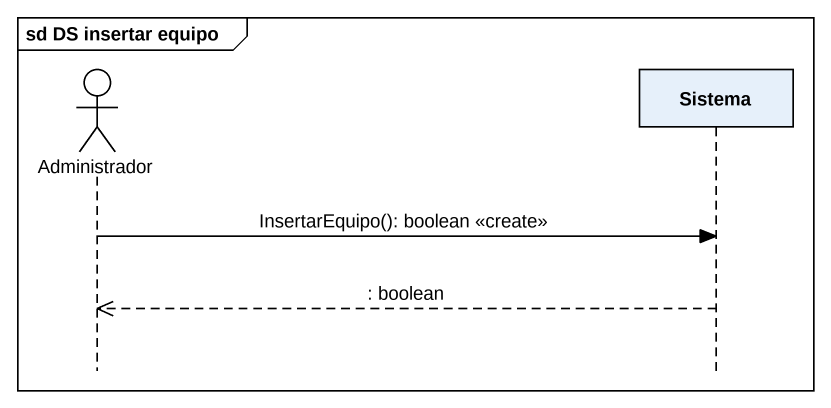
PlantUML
@startuml
mainframe sd DS insertar equipo
hide footbox
actor Administrador
participant Sistema

Administrador -> Sistema : InsertarEquipo(): boolean <<create>>
Sistema -->> Administrador : : boolean
@enduml
